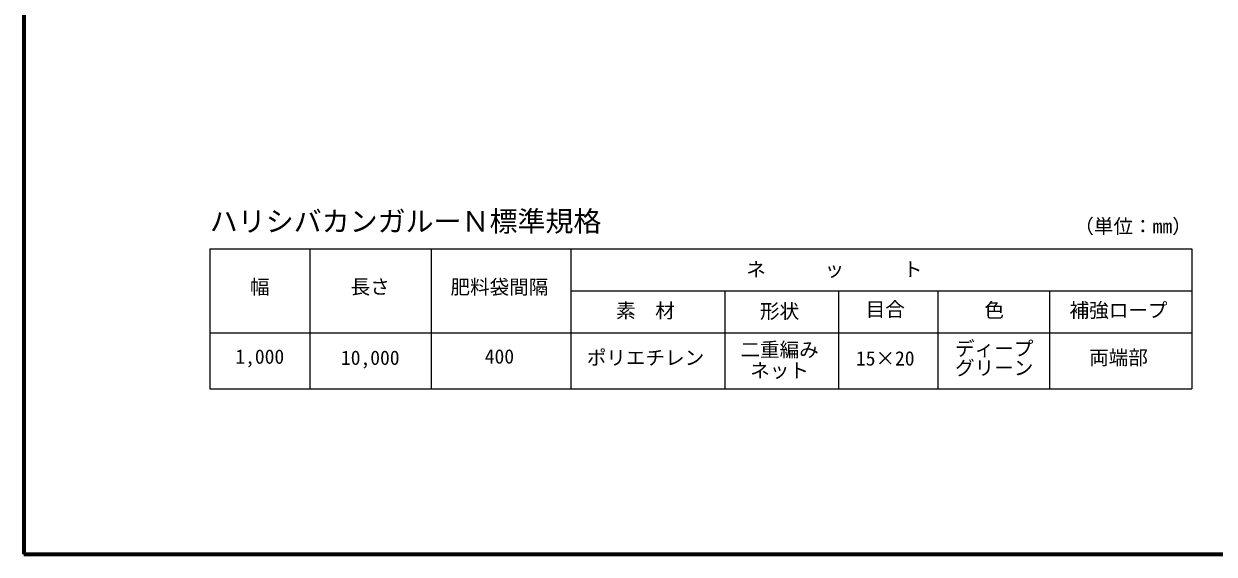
# Model space of a CAD drawing. Units: millimetres, scale not verified. Extents: x 200 to 8200, y 200 to 5838.
# Drawn here: x 200 to 4454, y 200 to 2094 of the extents above; entities that cross this region are included whole.
import ezdxf
from ezdxf.enums import TextEntityAlignment as Align

# ---------------------------------------------------------------- set-up
doc = ezdxf.new("R2010")
doc.units = ezdxf.units.MM
doc.header["$LTSCALE"] = 20
doc.layers.add('C-MTR', color=5, linetype='Continuous')
doc.layers.add('C-MTR-TXT', color=5, linetype='Continuous')
for name, color, linetype, lineweight in [('C-MTR-FRAM', 5, 'Continuous', 25), ('C-MTR-LINE', 5, 'Continuous', 13), ('C-TTL', 2, 'Continuous', 70)]:
    doc.layers.add(name, color=color, linetype=linetype, lineweight=lineweight)
doc.styles.add('ＭＳ ゴシック', font='')
doc.styles.get('ＭＳ ゴシック').set_extended_font_data('MS Gothic')

msp = doc.modelspace()

# ---------------------------------------------------------------- linework, layer by layer
at = {"layer": 'C-MTR-FRAM'}
for p, q in [((864.6, 1290.36), (864.6, 790.36)), ((864.6, 1290.36), (4374.5, 1290.36)), ((4374.5, 1290.36), (4374.5, 790.36)), ((864.6, 790.36), (4374.5, 790.36))]:
    msp.add_line(p, q, dxfattribs=at)
at = {"layer": 'C-MTR-LINE'}
for p, q in [((1222.6, 1290.36), (1222.6, 790.36)), ((1655.6, 1290.36), (1655.6, 790.36)), ((2155.6, 1290.36), (2155.6, 790.36)), ((2155.6, 1140.36), (4374.5, 1140.36)), ((2705.6, 1140.36), (2705.6, 790.36)), ((3111.68, 1140.36), (3111.68, 790.36)), ((3466.37, 1140.36), (3466.37, 790.36)), ((3866.37, 1140.36), (3866.37, 790.36)), ((864.6, 990.36), (4374.5, 990.36))]:
    msp.add_line(p, q, dxfattribs=at)
at = {"layer": 'C-TTL'}
msp.add_lwpolyline([(200, 200), (8200, 200), (8200, 5740), (200, 5740)], close=True, dxfattribs=at)

# ---------------------------------------------------------------- texts
at = {"layer": 'C-MTR', "style": 'ＭＳ ゴシック'}
msp.add_text('ハリシバカンガルーＮ標準規格', height=73.31, dxfattribs=at).set_placement((864.6, 1330.36), align=Align.BOTTOM_LEFT)
at = {"layer": 'C-MTR-TXT', "style": 'ＭＳ ゴシック'}
for s, p in [('（単位：mm）', (3954.5, 1330.36)), ('ネ\u3000\u3000\u3000ッ\u3000\u3000\u3000ト', (2782.07, 1176.21))]:
    msp.add_text(s, height=51.32, dxfattribs=at).set_placement(p, align=Align.BOTTOM_LEFT)
for s, p in [('幅', (1043.33, 1113.43)), ('長さ', (1438.24, 1114.07)), ('肥料袋間隔', (1899.9, 1113.34)), ('目合', (3278.85, 1033.36)), ('素\u3000材', (2421.87, 1028.72)), ('形状', (2901.14, 1026.72)), ('色', (3668.14, 1030.36)), ('補強ロープ', (4112.5, 1030.36)), ('二重編み', (2901.14, 889.36)), ('ディープ', (3668.14, 893.36)), ('1,000', (1043.33, 864.72)), ('10,000', (1438.24, 860.72)), ('400', (1899.9, 865.34)), ('ポリエチレン', (2421.87, 860.72)), ('15×20', (3278.85, 858.36)), ('グリーン', (3668.14, 824.36)), ('両端部', (4112.5, 861.36)), ('ネット', (2901.14, 815.36))]:
    msp.add_text(s, height=51.32, dxfattribs=at).set_placement(p, align=Align.BOTTOM_CENTER)

doc.saveas('drawing.dxf')
